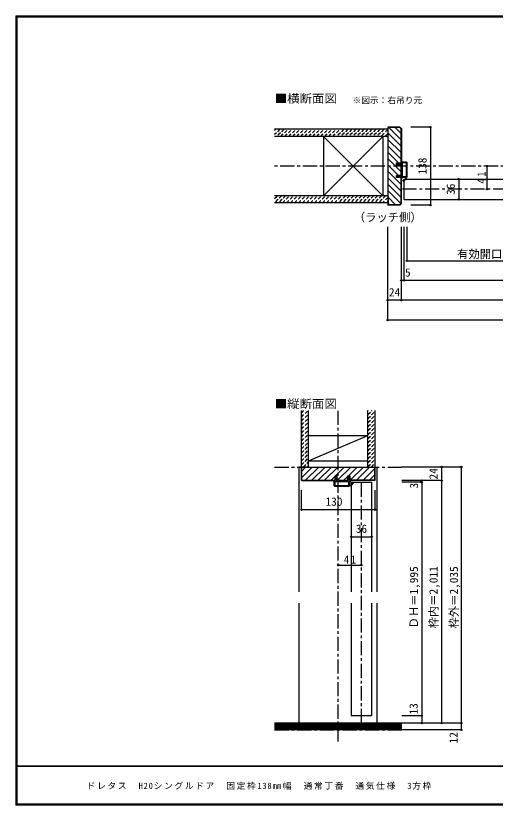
# Model space of a CAD drawing. Units: millimetres at full size, sheet at 1:5. Extents: x -973 to 977, y -718 to 696.
# Drawn here: x -973 to -126, y -701 to 696 of the extents above; entities that cross this region are included whole.
import ezdxf
from ezdxf.enums import TextEntityAlignment as Align

# ---------------------------------------------------------------- set-up
doc = ezdxf.new("R2010")
doc.units = ezdxf.units.MM
doc.header["$LTSCALE"] = 5
doc.header["$PDMODE"] = 32
doc.header["$PDSIZE"] = 2.5
doc.linetypes.add('CHAIN1', pattern=[8, 5, -1, 1, -1])
doc.linetypes.add('DASHED1', pattern=[1.8, 1.2, -0.6])
for name, color, linetype in [('0-0_補助線', 7, 'Continuous'), ('0-1_通り芯', 4, 'CHAIN1'), ('0-3_仕上げ', 2, 'Continuous'), ('0-4_枠', 3, 'Continuous'), ('0-6_扉', 6, 'Continuous'), ('0-A_文字', 3, 'Continuous'), ('0-B_寸法', 7, 'Continuous'), ('0-C_ハッチ', 4, 'DASHED1'), ('F-1_枠', 6, 'Continuous'), ('F-A_文字', 7, 'Continuous')]:
    doc.layers.add(name, color=color, linetype=linetype)
doc.styles.add('ＭＳ ゴシック', font='')
doc.styles.get('ＭＳ ゴシック').set_extended_font_data('MS Gothic')

# ---------------------------------------------------------------- blocks, each defined once
blk = doc.blocks.new('2')
at = {"layer": '0-0_補助線'}
for p, q in [((-9.846, -9.622), (-9.846, 15.078)), ((-8.846, 16.078), (0.354, 16.078)), ((-8.846, 15.878), (0.637, 15.878)), ((-8.446, 14.378), (-8.446, -8.922)), ((-8.146, 14.678), (-1.546, 14.678)), ((-1.246, 14.378), (-1.246, -8.922)), ((0.154, 11.653), (2.154, 11.653)), ((0.154, 11.653), (0.154, -8.497)), ((2.154, 10.953), (2.154, 11.653)), ((3.154, 11.653), (2.512, 10.83)), ((3.154, 11.653), (6.154, 11.653)), ((4.154, 13.753), (4.154, 13.053)), ((5.154, 13.053), (4.512, 13.876)), ((7.154, 13.053), (5.154, 13.053)), ((6.154, 10.953), (6.154, 11.653)), ((7.558, 12.258), (6.516, 10.835)), ((-1.48, -10.622), (-8.846, -10.622)), ((-1.546, -9.222), (-8.146, -9.222)), ((-1.189, -10.85), (-0.732, -12.694)), ((0.354, -12.922), (-0.441, -12.922)), ((0.154, -8.497), (2.154, -8.497)), ((4.154, -9.897), (0.154, -9.897)), ((0.154, -9.897), (0.154, -10.622)), ((0.154, -10.622), (0.645, -12.548)), ((2.154, -7.797), (2.154, -8.497)), ((3.154, -8.497), (2.512, -7.674)), ((3.154, -8.497), (6.154, -8.497)), ((4.154, -10.597), (4.154, -9.897)), ((5.154, -9.897), (4.512, -10.72)), ((7.154, -9.897), (5.154, -9.897)), ((6.154, -7.797), (6.154, -8.497)), ((7.558, -9.101), (6.516, -7.679))]:
    blk.add_line(p, q, dxfattribs=at)
for points in [[(-9.646, 15.078), (-9.646, -9.622), (-9.846, -9.622)], [(4.154, 13.053), (0.154, 13.053), (0.649, 15.723)]]:
    blk.add_lwpolyline(points, dxfattribs=at)
for centre, radius, start, end in [((-8.846, 15.078), 1, 90, 180), ((-8.846, 15.078), 0.8, 90, 180), ((-8.146, 14.378), 0.3, 90, 180), ((-1.546, 14.378), 0.3, 0, 90), ((0.354, 15.778), 0.3, 349.49875, 90), ((2.354, 10.953), 0.2, 180, 322.03043), ((4.354, 13.753), 0.2, 37.96957, 180), ((6.354, 10.953), 0.2, 180, 323.78053), ((7.154, 12.553), 0.5, 323.78053, 90), ((-8.846, -9.622), 1, 180, 270), ((-2.846, -10.72), 6, 179.06153, 259.29815), ((-8.146, -8.922), 0.3, 180, 270), ((-2.846, -10.72), 5.3, 178.93757, 259.29815), ((-1.546, -8.922), 0.3, 270, 0), ((-1.48, -10.922), 0.3, 13.9282, 90), ((-0.441, -12.622), 0.3, 193.9282, 270), ((0.354, -12.622), 0.3, 270, 14.29438), ((2.354, -7.797), 0.2, 37.96957, 180), ((4.354, -10.597), 0.2, 180, 322.03043), ((6.354, -7.797), 0.2, 36.21947, 180), ((7.154, -9.397), 0.5, 270, 36.21947), ((-3.896, -16.272), 0.35, 259.29815, 79.29815)]:
    blk.add_arc(centre, radius, start, end, dxfattribs=at)
blk.add_point((-3.896, -16.622), dxfattribs=at)

msp = doc.modelspace()

# ---------------------------------------------------------------- linework, layer by layer
at = {"layer": '0-1_通り芯'}
for p, q in [((519.153, 430), (-515.847, 430)), ((295.153, 389), (-291.847, 389)), ((-403.347, -587.913), (-403.347, -2.5)), ((-515.847, -102.5), (-290.847, -102.5)), ((-362.347, -555.5), (-362.347, -126.5)), ((-515.847, -567.5), (-290.847, -567.5))]:
    msp.add_line(p, q, dxfattribs=at)
at = {"layer": '0-3_仕上げ'}
for p, q in [((-315.847, 495), (-515.847, 495)), ((-315.847, 482.5), (-515.847, 482.5)), ((-315.847, 377.5), (-515.847, 377.5)), ((-315.847, 365), (-515.847, 365)), ((-468.347, -102.5), (-468.347, -2.5)), ((-455.847, -102.5), (-455.847, -2.5)), ((-350.847, -102.5), (-350.847, -2.5)), ((-338.347, -102.5), (-338.347, -2.5)), ((-290.847, -555.5), (-515.847, -555.5)), ((-290.847, -567.5), (-515.847, -567.5))]:
    msp.add_line(p, q, dxfattribs=at)
at = {"layer": '0-3_仕上げ', "color": 3}
for p, q in [((-429.347, 482.5), (-429.347, 377.5)), ((-324.347, 482.5), (-324.347, 377.5)), ((-455.847, -46.5), (-350.847, -46.5)), ((-455.847, -91.5), (-350.847, -91.5))]:
    msp.add_line(p, q, dxfattribs=at)
at = {"layer": '0-3_仕上げ', "color": 7}
for p, q in [((-324.347, 377.5), (-429.347, 482.5)), ((-429.347, 377.5), (-324.347, 482.5)), ((-455.847, -91.5), (-350.847, -46.5)), ((-290.847, -557), (-515.847, -557)), ((-290.847, -558.5), (-515.847, -558.5)), ((-290.847, -560), (-515.847, -560)), ((-290.847, -561.5), (-515.847, -561.5)), ((-290.847, -563), (-515.847, -563)), ((-290.847, -564.5), (-515.847, -564.5)), ((-290.847, -566), (-515.847, -566))]:
    msp.add_line(p, q, dxfattribs=at)
at = {"layer": '0-4_枠'}
for p, q in [((-294.675, 499), (-315.847, 499)), ((-315.847, 499), (-315.847, 361)), ((-294.883, 498.5), (-292.347, 495.964)), ((-294.675, 499), (-291.847, 496.172)), ((-292.347, 435.5), (-292.347, 495.964)), ((-291.847, 496.172), (-291.847, 435.5)), ((-315.347, 484), (-315.847, 484)), ((-291.847, 431.8), (-300.347, 431.8)), ((-292.347, 413.2), (-292.347, 431.8)), ((-291.847, 413.2), (-291.847, 431.8)), ((-300.347, 409.5), (-300.347, 413.2)), ((-291.847, 413.2), (-300.347, 413.2)), ((-291.847, 409.5), (-300.347, 409.5)), ((-292.347, 364.036), (-292.347, 409.5)), ((-291.847, 363.828), (-291.847, 409.5)), ((-315.347, 376), (-315.847, 376)), ((-315.347, 376), (-315.347, 361.5)), ((-294.882, 361.5), (-292.347, 364.036)), ((-294.675, 361), (-291.847, 363.828)), ((-294.675, 361), (-315.847, 361)), ((-294.882, 361.5), (-315.347, 361.5)), ((-468.347, -102.5), (-338.347, -102.5)), ((-467.847, -125.586), (-467.847, -103)), ((-458.347, -103), (-467.847, -103)), ((-458.347, -102.5), (-458.347, -103)), ((-348.347, -103), (-348.347, -102.5)), ((-348.347, -103), (-338.847, -103)), ((-338.847, -125.586), (-338.847, -103)), ((-467.433, -126), (-467.847, -125.586)), ((-408.847, -118), (-405.147, -118)), ((-408.847, -126.5), (-408.847, -118)), ((-405.147, -126.5), (-405.147, -118)), ((-386.547, -126.5), (-386.547, -118)), ((-339.261, -126), (-338.847, -125.586)), ((-467.64, -126.5), (-408.847, -126.5)), ((-467.433, -126), (-408.847, -126)), ((-405.147, -126), (-386.547, -126)), ((-405.147, -126.5), (-386.547, -126.5)), ((-339.261, -126), (-382.847, -126)), ((-339.054, -126.5), (-382.847, -126.5))]:
    msp.add_line(p, q, dxfattribs=at)
at = {"layer": '0-4_枠', "color": 4}
for p, q in [((-468.347, -102.5), (-472.347, -102.5)), ((-472.347, -323.25), (-472.347, -102.5)), ((-338.347, -102.5), (-334.347, -102.5)), ((-334.347, -323.25), (-334.347, -102.5)), ((-472.347, -555.5), (-472.347, -343.25)), ((-334.347, -555.5), (-334.347, -343.25))]:
    msp.add_line(p, q, dxfattribs=at)
at = {"layer": '0-4_枠'}
for points in [[(-315.347, 484), (-315.347, 498.5), (-294.883, 498.5)], [(-300.347, 431.8), (-300.347, 435.5), (-291.847, 435.5)], [(-467.64, -126.5), (-468.347, -125.793), (-468.347, -102.5)], [(-339.054, -126.5), (-338.347, -125.793), (-338.347, -102.5)], [(-386.547, -118), (-382.847, -118), (-382.847, -126.5)]]:
    msp.add_lwpolyline(points, dxfattribs=at)
at = {"layer": '0-6_扉'}
for p, q in [((-286.847, 407), (-6.847, 407)), ((-286.847, 371), (-286.847, 407)), ((-286.847, 371), (-6.847, 371)), ((-380.347, -129.5), (-380.347, -323.25)), ((-380.347, -129.5), (-344.347, -129.5)), ((-344.347, -129.5), (-344.347, -323.25)), ((-380.347, -343.25), (-380.347, -542.5)), ((-344.347, -343.25), (-344.347, -542.5)), ((-344.347, -542.5), (-380.347, -542.5))]:
    msp.add_line(p, q, dxfattribs=at)
at = {"layer": '0-B_寸法', "color": 4}
for p, q in [((-240.425, 499), (-274.947, 499)), ((-240.425, 499), (-240.425, 361)), ((-140.425, 389), (-140.425, 430)), ((-190.425, 407), (-190.425, 371)), ((-240.425, 361), (-274.947, 361)), ((-315.847, 157.5), (-315.847, 322.5)), ((-291.847, 192.5), (-291.847, 322.5)), ((-286.847, 227.5), (-286.847, 322.5)), ((-281.847, 262.5), (-281.847, 322.5)), ((-281.847, 262.5), (235.158, 262.5)), ((295.153, 227.5), (-291.847, 227.5)), ((319.153, 192.5), (-315.847, 192.5)), ((319.153, 157.5), (-315.847, 157.5)), ((-185.99, -102.5), (-290.847, -102.5)), ((-220.847, -102.5), (-220.847, -555.5)), ((-185.99, -102.5), (-185.99, -567.5)), ((-220.847, -126.5), (-290.847, -126.5)), ((-255.847, -129.5), (-290.847, -129.5)), ((-255.847, -126.5), (-255.847, -555.5)), ((-468.347, -177.922), (-468.347, -143.4)), ((-338.347, -177.922), (-338.347, -143.4)), ((-468.347, -177.922), (-338.347, -177.922)), ((-380.347, -225.882), (-344.347, -225.882)), ((-403.347, -275.882), (-362.347, -275.882)), ((-255.847, -542.5), (-290.847, -542.5)), ((-185.99, -555.5), (-290.847, -555.5)), ((-185.99, -567.5), (-290.847, -567.5))]:
    msp.add_line(p, q, dxfattribs=at)
at = {"layer": '0-B_寸法'}
for p in [(-240.425, 499), (-140.425, 430), (-190.425, 407), (-140.425, 389), (-190.425, 371), (-240.425, 361), (-281.847, 262.5), (-291.847, 227.5), (-286.847, 227.5), (-315.847, 192.5), (-291.847, 192.5), (-315.847, 157.5), (-220.847, -102.5), (-185.99, -102.5), (-255.847, -126.5), (-220.847, -126.5), (-255.847, -129.5), (-468.347, -177.922), (-338.347, -177.922), (-380.347, -225.882), (-344.347, -225.882), (-403.347, -275.882), (-362.347, -275.882), (-255.847, -542.5), (-255.847, -555.5), (-220.847, -555.5), (-185.99, -555.5), (-185.99, -567.5)]:
    msp.add_point(p, dxfattribs=at)
at = {"layer": '0-C_ハッチ'}
for p, q in [((-515.847, 492.668), (-513.515, 495)), ((-506.444, 495), (-515.847, 485.597)), ((-499.373, 495), (-511.873, 482.5)), ((-504.802, 482.5), (-492.302, 495)), ((-497.731, 482.5), (-485.231, 495)), ((-490.66, 482.5), (-478.16, 495)), ((-483.589, 482.5), (-471.089, 495)), ((-476.518, 482.5), (-464.018, 495)), ((-469.447, 482.5), (-456.947, 495)), ((-462.376, 482.5), (-449.876, 495)), ((-455.305, 482.5), (-442.805, 495)), ((-448.233, 482.5), (-435.733, 495)), ((-441.162, 482.5), (-428.662, 495)), ((-434.091, 482.5), (-421.591, 495)), ((-427.02, 482.5), (-414.52, 495)), ((-419.949, 482.5), (-407.449, 495)), ((-412.878, 482.5), (-400.378, 495)), ((-393.307, 495), (-405.807, 482.5)), ((-386.236, 495), (-398.736, 482.5)), ((-379.165, 495), (-391.665, 482.5)), ((-372.094, 495), (-384.594, 482.5)), ((-365.023, 495), (-377.523, 482.5)), ((-357.952, 495), (-370.452, 482.5)), ((-350.881, 495), (-363.381, 482.5)), ((-343.81, 495), (-356.31, 482.5)), ((-336.739, 495), (-349.239, 482.5)), ((-329.667, 495), (-342.167, 482.5)), ((-322.596, 495), (-335.096, 482.5)), ((-315.847, 494.678), (-328.025, 482.5)), ((-315.847, 487.607), (-320.954, 482.5)), ((-515.847, 372.46), (-510.807, 377.5)), ((-503.736, 377.5), (-515.847, 365.389)), ((-496.665, 377.5), (-509.165, 365)), ((-502.094, 365), (-489.594, 377.5)), ((-495.023, 365), (-482.523, 377.5)), ((-487.952, 365), (-475.452, 377.5)), ((-480.881, 365), (-468.381, 377.5)), ((-473.81, 365), (-461.31, 377.5)), ((-466.739, 365), (-454.239, 377.5)), ((-459.667, 365), (-447.167, 377.5)), ((-452.596, 365), (-440.096, 377.5)), ((-445.525, 365), (-433.025, 377.5)), ((-438.454, 365), (-425.954, 377.5)), ((-431.383, 365), (-418.883, 377.5)), ((-424.312, 365), (-411.812, 377.5)), ((-417.241, 365), (-404.741, 377.5)), ((-410.17, 365), (-397.67, 377.5)), ((-390.599, 377.5), (-403.099, 365)), ((-383.528, 377.5), (-396.028, 365)), ((-376.457, 377.5), (-388.957, 365)), ((-369.386, 377.5), (-381.886, 365)), ((-362.315, 377.5), (-374.815, 365)), ((-355.244, 377.5), (-367.744, 365)), ((-348.172, 377.5), (-360.672, 365)), ((-341.101, 377.5), (-353.601, 365)), ((-334.03, 377.5), (-346.53, 365)), ((-326.959, 377.5), (-339.459, 365)), ((-319.888, 377.5), (-332.388, 365)), ((-315.847, 374.47), (-325.317, 365)), ((-315.847, 367.399), (-318.246, 365)), ((-468.347, -14.04), (-456.807, -2.5)), ((-468.347, -6.969), (-463.878, -2.5)), ((-468.347, -21.111), (-455.847, -8.611)), ((-350.847, -9.677), (-343.67, -2.5)), ((-350.847, -2.606), (-350.741, -2.5)), ((-350.847, -16.748), (-338.347, -4.248)), ((-350.847, -23.819), (-338.347, -11.319)), ((-468.347, -28.182), (-455.847, -15.682)), ((-468.347, -35.253), (-455.847, -22.753)), ((-350.847, -30.89), (-338.347, -18.39)), ((-350.847, -37.961), (-338.347, -25.461)), ((-468.347, -42.324), (-455.847, -29.824)), ((-468.347, -49.395), (-455.847, -36.895)), ((-350.847, -45.032), (-338.347, -32.532)), ((-350.847, -52.103), (-338.347, -39.603)), ((-468.347, -56.466), (-455.847, -43.966)), ((-468.347, -63.537), (-455.847, -51.037)), ((-350.847, -59.174), (-338.347, -46.674)), ((-350.847, -66.246), (-338.347, -53.746)), ((-468.347, -70.608), (-455.847, -58.108)), ((-468.347, -77.679), (-455.847, -65.179)), ((-350.847, -73.317), (-338.347, -60.817)), ((-350.847, -80.388), (-338.347, -67.888)), ((-468.347, -84.751), (-455.847, -72.251)), ((-468.347, -91.822), (-455.847, -79.322)), ((-350.847, -87.459), (-338.347, -74.959)), ((-350.847, -94.53), (-338.347, -82.03)), ((-468.347, -98.893), (-455.847, -86.393)), ((-464.811, -102.428), (-455.847, -93.464)), ((-350.847, -101.601), (-338.347, -89.101)), ((-344.675, -102.5), (-338.347, -96.172)), ((-457.812, -102.5), (-455.847, -100.535))]:
    msp.add_line(p, q, dxfattribs=at)
at = {"layer": '0-C_ハッチ', "linetype": 'Continuous'}
for p, q in [((-314.494, 498.5), (-292.347, 476.353)), ((-303.18, 498.5), (-292.347, 487.666)), ((-315.847, 477.225), (-292.347, 453.725)), ((-315.347, 488.039), (-292.347, 465.039)), ((-315.847, 465.912), (-292.347, 442.412)), ((-315.847, 454.598), (-296.749, 435.5)), ((-315.847, 443.284), (-292.347, 419.784)), ((-315.847, 431.97), (-297.076, 413.2)), ((-315.847, 420.657), (-292.347, 397.157)), ((-293.049, 431.8), (-292.347, 431.098)), ((-315.847, 409.343), (-292.347, 385.843)), ((-293.376, 409.5), (-292.347, 408.47)), ((-315.847, 398.029), (-292.347, 374.529)), ((-315.847, 386.716), (-292.757, 363.626)), ((-315.347, 374.902), (-301.945, 361.5)), ((-315.347, 363.588), (-313.259, 361.5)), ((-467.847, -121.12), (-449.227, -102.5)), ((-467.847, -109.806), (-461.041, -103)), ((-461.414, -126), (-437.914, -102.5)), ((-450.1, -126), (-426.6, -102.5)), ((-438.786, -126), (-415.286, -102.5)), ((-427.472, -126), (-403.972, -102.5)), ((-408.159, -118), (-392.659, -102.5)), ((-404.845, -126), (-381.345, -102.5)), ((-385.531, -118), (-370.031, -102.5)), ((-382.217, -126), (-358.717, -102.5)), ((-370.904, -126), (-347.904, -103)), ((-359.59, -126), (-338.847, -105.257)), ((-416.159, -126), (-408.847, -118.688)), ((-393.531, -126), (-386.547, -119.016)), ((-348.276, -126), (-338.847, -116.571))]:
    msp.add_line(p, q, dxfattribs=at)
at = {"layer": 'F-1_枠'}
for p, q in [((-973.347, 695.833), (-973.347, -700.833)), ((-973.347, 695.833), (976.653, 695.833)), ((-973.347, 695), (976.653, 695)), ((-973.347, 694.167), (976.653, 694.167)), ((-972.514, 695.833), (-972.514, -700.833)), ((-971.68, 695.833), (-971.68, -700.833)), ((976.653, -631.667), (-973.347, -631.667)), ((976.653, -632.5), (-973.347, -632.5)), ((976.653, -699.167), (-973.347, -699.167)), ((976.653, -700), (-973.347, -700)), ((976.653, -700.833), (-973.347, -700.833))]:
    msp.add_line(p, q, dxfattribs=at)

# ---------------------------------------------------------------- block references
at = {"layer": '0-0_補助線', "xscale": -1}
msp.add_blockref('2', (-291.693, 420.922), dxfattribs=at)
at = {"layer": '0-0_補助線', "rotation": 90}
msp.add_blockref('2', (-394.269, -126.654), dxfattribs=at)

# ---------------------------------------------------------------- texts
at = {"layer": '0-A_文字', "color": 7, "style": 'ＭＳ ゴシック', "width": 1.1}
for s, p in [('■横断面図', (-515.847, 537.5)), ('■縦断面図', (-515.847, -2.5))]:
    msp.add_text(s, height=14.66, dxfattribs=at).set_placement(p, align=Align.BOTTOM_LEFT)
at = {"layer": '0-A_文字', "color": 7, "style": 'ＭＳ ゴシック'}
for s, height, p in [('※図示：右吊り元', 11, (-378.214, 537.5)), ('（ラッチ側）', 14.66, (-375.847, 327.5))]:
    msp.add_text(s, height=height, dxfattribs=at).set_placement(p, align=Align.BOTTOM_LEFT)
at = {"layer": '0-B_寸法', "style": 'ＭＳ ゴシック'}
for s, p in [('138', (-242.925, 415)), ('36', (-192.925, 379)), ('24', (-223.347, -124.5)), ('3', (-258.01, -140.385)), ('枠内＝2,011', (-223.347, -388)), ('ＤＨ＝1,995', (-258.027, -388)), ('枠外＝2,035', (-187.333, -388)), ('13', (-258.556, -540.215)), ('12', (-187.906, -591.376))]:
    msp.add_text(s, height=14.66, rotation=90, dxfattribs=at).set_placement(p, align=Align.BOTTOM_LEFT)
for s, p in [('有効開口寸法＝730（660）<640>［617］', (-193.347, 262.5)), ('5', (-285.361, 230)), ('24', (-313.847, 195)), ('130', (-425.847, -175.422)), ('36', (-372.347, -223.382))]:
    msp.add_text(s, height=14.66, dxfattribs=at).set_placement(p, align=Align.BOTTOM_LEFT)
at = {"layer": '0-B_寸法', "insert": (-142.925, 398.875), "char_height": 14.66, "attachment_point": 7, "rotation": 90, "style": 'ＭＳ ゴシック'}
msp.add_mtext('\\T1.27;\\W0.95;41', dxfattribs=at)
at = {"layer": '0-B_寸法', "insert": (-393.472, -273.382), "char_height": 14.66, "attachment_point": 7, "style": 'ＭＳ ゴシック'}
msp.add_mtext('\\T1.27;\\W0.95;41', dxfattribs=at)
at = {"layer": 'F-A_文字', "insert": (-847.938, -673.333), "char_height": 11, "attachment_point": 7, "style": 'ＭＳ ゴシック'}
msp.add_mtext('\\T1.19;ドレタス\u3000H20シングルドア\u3000固定枠138㎜幅\u3000通常丁番\u3000通気仕様\u30003方枠', dxfattribs=at)

doc.saveas('drawing.dxf')
